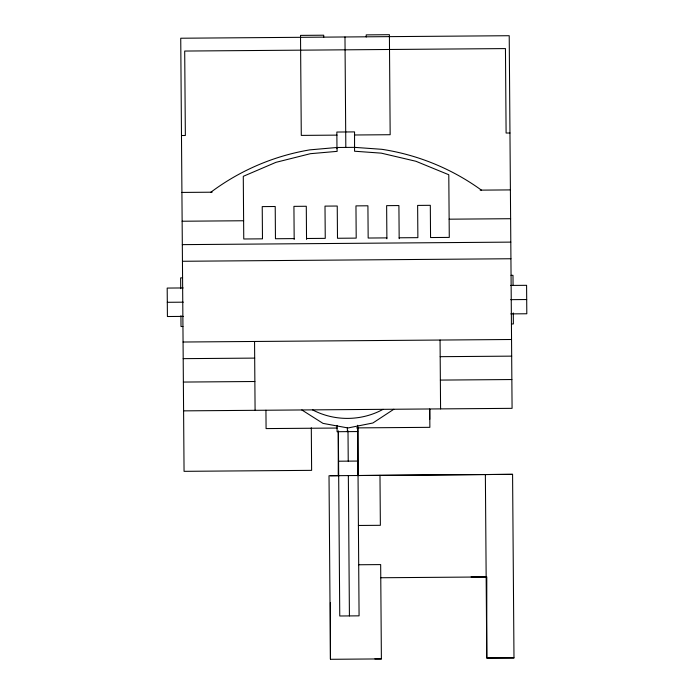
<?xml version="1.0" encoding="UTF-8"?>
<svg xmlns="http://www.w3.org/2000/svg" width="694" height="694" viewBox="0 0 694 694"><rect width="100%" height="100%" fill="white"/><g stroke="black" fill="none" stroke-linecap="round" stroke-linejoin="round"><path stroke-width="1.04" d="M393.836 409.252L372.886 422.993L347.972 427.964L322.988 423.375L301.829 409.954M383.071 409.33C361.374 421.223 334.473 421.423 312.595 409.876M481.41 190.13A228.048 228.048 0 0 0 381.882 149.314L354.677 147.362L336.963 147.492L309.793 149.869A228.048 228.048 0 0 0 210.898 192.203M330.431 475.737L339.097 475.668M357.531 475.529L512.58 474.332L513.985 657.895L486.78 658.103L485.366 474.54M181.481 135.521L185.35 135.495L184.699 51.052L505.449 48.589L506.1 133.031L509.96 133.005M337.058 135.122L301.283 135.399L300.519 35.385L323.708 35.203L323.725 37.346M354.4 134.992L390.167 134.714L389.403 34.7L366.215 34.882L366.232 37.016M181.915 192.429L212.138 192.195M480.179 190.139L510.394 189.904M182.14 221.23L243.62 220.753M449.139 219.183L510.619 218.705M294.178 238.597L275.457 238.745L275.214 206.5L262.228 206.604L262.479 238.84L243.759 238.988L243.282 176.328L275.96 162.335L310.435 153.686L337.145 151.361L336.963 147.492M306.54 238.502L325.252 238.363L325 206.118L337.241 206.031L337.492 238.268L356.204 238.12L355.961 205.884L367.915 205.788L368.167 238.033L386.879 237.886M399.163 237.79L417.875 237.652L417.632 205.415L430.315 205.311L430.558 237.548L449.278 237.409L448.792 174.749L415.906 161.268L381.301 153.148L354.556 151.223L354.556 131.903L336.85 132.042L336.972 148.377M182.322 244.635L510.801 242.119M182.444 261.274L510.923 258.749M182.574 277.852L180.64 277.869L180.726 288.678M511.053 275.336L512.987 275.318L513.066 285.329M183.181 287.949L167.193 288.071L167.41 316.525L183.407 316.395M510.593 285.434L526.59 285.312L526.807 313.766L510.819 313.888M167.306 302.298L183.294 302.176M510.706 299.661L526.694 299.539M182.947 326.501L181.013 326.51L180.934 315.701M511.426 323.977L513.36 323.959L513.274 312.951M183.069 342.021L511.547 339.496M183.19 358.651L254.689 358.104M440.178 356.681L511.669 356.135M183.372 382.064L254.863 381.509M440.36 380.086L511.851 379.54M183.598 410.865L512.077 408.341L509.214 35.715L180.735 38.231L184.057 471.33L311.623 470.35L311.302 427.799M337.197 428.042L266.08 428.588L265.941 410.232M356.577 427.894L429.872 427.331L429.733 408.974L429.733 419.341M357.714 431.555L337.084 431.711L337.032 425.422M338.568 461.206L357.887 461.059M512.58 474.332L329.017 475.737L330.431 659.3L381.388 658.91L380.668 564.595L358.685 564.76M358.382 525.471L380.364 525.306L379.982 475.347M380.763 577.755L486.156 576.948M471.096 576.948L486.78 576.948L486.78 657.895L513.985 657.895M374.881 658.91L381.388 658.91M440.057 340.043L440.577 408.896M399.171 238.693L398.911 205.554L386.636 205.65L386.888 238.788M357.67 425.266L359.076 615.847L339.756 615.994L338.334 430.879M344.979 36.973L345.699 131.817M345.707 131.973L345.82 147.432M347.998 430.801L348.232 461.137M348.345 475.59L349.42 615.916M347.364 427.443L347.399 431.633M306.54 239.404L306.288 206.265L293.926 206.361L294.178 239.499M254.559 341.474L255.088 410.319M358 427.383L358 475.511M338.256 431.807L338.256 475.668M330.431 602.548L330.431 658.91"/></g></svg>
